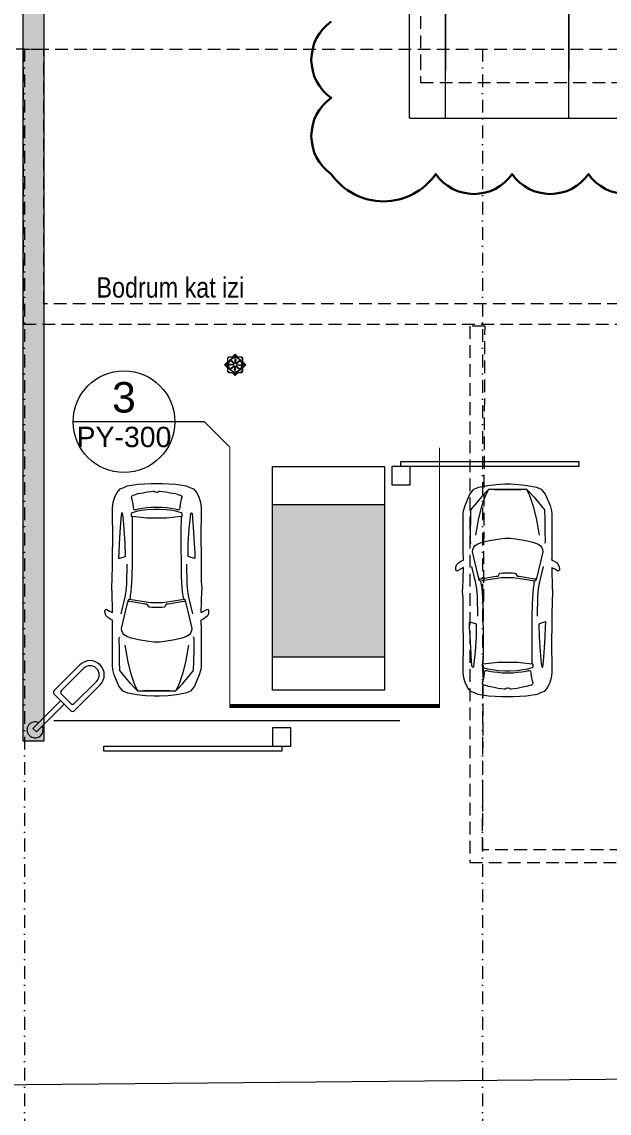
# Model space of a CAD drawing. Header units: metres. Extents: x -17822 to 152406, y -4219 to 19791.
# Drawn here: x 111995 to 113149, y -2093 to 53 of the extents above; entities that cross this region are included whole.
import ezdxf
from ezdxf.enums import TextEntityAlignment as Align
from ezdxf.xclip import XClip

# ---------------------------------------------------------------- set-up
doc = ezdxf.new("R2010")
doc.units = ezdxf.units.M
doc.header["$LTSCALE"] = 100
doc.header["$MEASUREMENT"] = 0
doc.header["$XCLIPFRAME"] = 0
for name, pattern in [('DASHDOT2', [0.5, 0.25, -0.125, 0, -0.125]), ('DOT2', [0.125, 0, -0.125]), ('HIDDEN', [0.375, 0.25, -0.125]), ('HIDDEN2', [4.7624999999999975, 3.174999999999999, -1.587499999999999])]:
    doc.linetypes.add(name, pattern=pattern)
doc.layers.get('0').update_dxf_attribs({"color": 9, "lineweight": 9})
for name, color, linetype, lineweight in [('04', 9, 'Continuous', 9), ('06A', 9, 'Continuous', 9), ('06B', 9, 'Continuous', 9), ('06D', 9, 'Continuous', 9), ('07K', 9, 'Continuous', 9), ('09', 9, 'Continuous', 9), ('20', 9, 'DOT2', 9), ('21', 9, 'Continuous', 9), ('24', 9, 'DASHDOT2', 9), ('E-KABLO', 7, 'Continuous', 30)]:
    doc.layers.add(name, color=color, linetype=linetype, lineweight=lineweight)
doc.styles.add('Arial', font='arial.ttf', dxfattribs={"height": 2.5})
doc.styles.add('MuuM_TEXT-STANDART', font='ARIALN.TTF')

# ---------------------------------------------------------------- blocks, each defined once
blk = doc.blocks.new('p-çevre_mevcut')
at = {"flags": 128}
blk.add_lwpolyline([(8332.98476884031, -16167.29427058364), (8332.98476884031, -16167.29427058364), (8624.234607817547, -16360.04142513077, 0.1457157988746313), (8788.780015714992, -16407.39379281141), (22592.27244283172, -16280.54642830702)], format="xyb", dxfattribs=at)
blk = doc.blocks.new('p-harpusta-ust')
at = {"layer": '06A'}
for points in [[(2472.5408013829, -120.0000001147273), (2472.540736947879, 3699.999999885273)], [(2472.540763970116, 190.9999996752594), (2232.540799347654, 191.0227389189822)], [(2232.54079934748, 191.0222716736316), (2378.540731752597, 190.9999996752594)], [(2472.540768050182, -51.0000003247551), (2232.54080342772, -50.97726108103235)], [(2232.540803427561, -50.97772832638293), (2378.540735832663, -51.0000003247551)], [(2472.5408013829, -120.0000001147273), (2472.5408013829, -122.0000001148582), (2204.540844235322, -122.0000001148582), (2204.540829654085, -102.9545261138264)]]:
    blk.add_lwpolyline(points, dxfattribs=at)
at = {"layer": '06D', "linetype": 'HIDDEN'}
blk.add_lwpolyline([(2234.540571251724, -99.99999703104548), (2352.540566223266, -99.99999703104548), (2402.540566223266, -99.99999703104548), (2402.540566223165, 3679.999999909298), (2234.540801990054, 3679.999999885273)], dxfattribs=at)
blk = doc.blocks.new('p-cati_vw')
at = {"layer": '06D', "rotation": 1.082915e-10}
blk.add_blockref('p-harpusta-ust', (947.459495077579, -3600.028713308625), dxfattribs=at)
blk = doc.blocks.new('0_detailbox1')
blk.add_lwpolyline([(10.41074177552946, -2.500000000000003), (7.910741775529457, 0), (-5, 0)])
blk.add_circle((0, 0), 5)
at = {"style": 'Arial'}
blk.add_attdef('DETAYADI', text='', height=3, dxfattribs=at).set_placement((0, 0), align=Align.BOTTOM_CENTER)
blk.add_attdef('PAFTAADI', text='', height=2, dxfattribs=at).set_placement((0, -0.5), align=Align.TOP_CENTER)
blk = doc.blocks.new('p-suzgec')
at = {"ltscale": 25}
for p, q in [((-21.10965004498212, 9.095e-13), (-15.45000000000072, 5.659650045004128)), ((-15.45000000000072, -5.659650045001398), (-21.10965004498212, 9.095e-13)), ((-15.45000000000072, 5.659650045004128), (-15.25, 5.859650045004855)), ((-15.45000000000072, -5.659650045001398), (-15.45000000000072, 5.659650045004128)), ((-13.25, 15.00000000000091), (-15.25, 13.00000000000091)), ((-15.25, 13.00000000000091), (-15.25, -12.99999999999909)), ((12.75, 15.00000000000091), (-13.25, 15.00000000000091)), ((-10.49204573235329, 1.197096556985343), (-3.392690966185909, 0.2624487707616936)), ((-6.109650044982118, 15.00000000000091), (-5.90965004498139, 15.20000000000164)), ((-5.893768782261759, 12.31870017218989), (-5.974186235293018, 12.51284507791206)), ((-5.90965004498139, 15.20000000000164), (-0.25, 20.85965004500486)), ((-5.90965004498139, 15.20000000000164), (5.409650045028684, 15.20000000000164)), ((-5.759735876508785, 11.9951161132858), (-5.893768782261759, 12.3187001721908)), ((-5.05030670277847, 12.89552851027656), (-4.969889249747211, 12.7013836045553)), ((-4.969889249747211, 12.7013836045553), (-4.835856343990599, 12.37779954565121)), ((-3.269797998480498, 0.2462696046241035), (-3.392690966185909, 0.2624487707616936)), ((-0.25, 0), (-0.5, 0)), ((-0.25, 20.85965004500486), (5.409650045028684, 15.20000000000164)), ((-0.25, 0), (-0.25, 0.25)), ((-0.25, 0), (0, 0)), ((-0.25, 0), (-0.25, -0.25)), ((-0.0037303953431547, 3.019797998473222), (0.0124487707398657, 3.142690966207737)), ((0.9470965569853432, 10.24204573236784), (0.0124487707398657, 3.142690966207737)), ((5.409650045028684, 15.20000000000164), (5.609650044982118, 15.00000000000091)), ((12.06870017219262, 5.64376878227722), (12.26284507792297, 5.724186235293018)), ((12.64552851030748, 4.800306702782108), (12.45138360457349, 4.71988924976631)), ((14.75, 13.00000000000091), (12.75, 15.00000000000091)), ((14.75, -12.99999999999909), (14.75, 13.00000000000091)), ((14.75, 5.859650045004855), (14.95000000000073, 5.659650045004128)), ((14.95000000000073, 5.659650045004128), (14.95000000000073, -5.659650045001398)), ((14.95000000000073, 5.659650045004128), (20.60965004498212, 9.095e-13)), ((20.60965004498212, 9.095e-13), (14.95000000000073, -5.659650045001398)), ((-15.25, -5.859650045002126), (-15.45000000000072, -5.659650045002308)), ((-15.25, -12.99999999999909), (-13.25, -14.99999999999909)), ((-13.25, -14.99999999999909), (12.75, -14.99999999999909)), ((-13.14552851026019, -4.800306702773923), (-12.95138360452984, -4.719889249758125)), ((-12.95138360452984, -4.719889249758125), (-12.62779954564758, -4.585856343992418)), ((-12.56870017219262, -5.643768782269944), (-12.76284507787932, -5.724186235285742)), ((-12.2451161132667, -5.509735876504237), (-12.56870017219262, -5.643768782269944)), ((-5.90965004498139, -15.19999999999891), (-6.109650044982118, -14.99999999999909)), ((5.409650045028684, -15.19999999999891), (-5.90965004498139, -15.19999999999891)), ((-0.25, -20.85965004500213), (-5.90965004498139, -15.19999999999891)), ((-1.447096556985343, -10.24204573236329), (-0.5124487707398658, -3.14269096620228)), ((-0.4962696046095516, -3.019797998468675), (-0.5124487707398658, -3.14269096620228)), ((5.409650045028684, -15.19999999999891), (-0.25, -20.85965004500213)), ((2.769797998480498, -0.2462696046186465), (2.892690966185909, -0.2624487707571461)), ((9.992045732353288, -1.197096556980795), (2.892690966185909, -0.2624487707571461)), ((4.469889249790867, -12.70138360454803), (4.335856343990599, -12.37779954564394)), ((4.55030670277847, -12.89552851026928), (4.469889249790867, -12.70138360454803)), ((5.259735876508785, -11.99511611327761), (5.393768782261759, -12.31870017218261)), ((5.393768782261759, -12.31870017218352), (5.474186235293018, -12.51284507790478)), ((5.609650044982118, -14.99999999999909), (5.409650045028684, -15.19999999999891)), ((12.75, -14.99999999999909), (14.75, -12.99999999999909)), ((14.95000000000073, -5.659650045002308), (14.75, -5.859650045002126))]:
    blk.add_line(p, q, dxfattribs=at)
for centre, radius in [((-17.92766952966485, 9.095e-13), 0.4000000000000008), ((-17.92766952966485, 9.095e-13), 0.3580950766099034), ((-0.25, 3.638e-12), 14.29999999999999), ((-12.75, 12.50000000000091), 0.3), ((-0.25, 17.67766952966485), 0.4000000000000008), ((-0.25, 17.67766952966485), 0.3580950766099034), ((12.25, 12.50000000000091), 0.3), ((17.42766952966485, 9.095e-13), 0.4000000000000007), ((17.42766952966485, 9.095e-13), 0.3580950766099034), ((-12.75, -12.49999999999909), 0.3), ((-0.25, -17.67766952966212), 0.4000000000000008), ((-0.25, -17.67766952966303), 0.3580950766099034), ((12.25, -12.49999999999909), 0.3)]:
    blk.add_circle(centre, radius, dxfattribs=at)
for centre, radius, start, end in [((-0.25, 3.638e-12), 13.54999999999999, 114.6147155052263, 200.3852844985426), ((-0.25, 5.457000000000001e-12), 13.7599999999984, 110.417572820394, 114.5824271695058), ((-0.25, 5.457000000000001e-12), 13.69999999999724, 110.4084486708165, 114.5915513307097), ((-0.25, 3.638e-12), 13.25238115423705, 110.3377704009891, 114.662229603447), ((-0.25, 3.638e-12), 13.1999999999999, 110.3291859899087, 114.6708140010805), ((-0.25, 3.638e-12), 13.54999999999999, 24.61471550310444, 110.3852845044589), ((-0.25, 3.638e-12), 13.55, 294.6147155052263, 20.38528449854262), ((-0.25, 3.638e-12), 13.1999999999999, 20.32918599355558, 24.67081400469464), ((-0.25, 4.5475e-12), 13.252381154235, 20.33777040741776, 24.66222959722354), ((-0.25, 3.638e-12), 13.70000000000007, 20.40844866049673, 24.59155133977938), ((-0.25, 3.638e-12), 13.76000000000045, 20.41757282469414, 24.5824271715112), ((-0.25, 3.638e-12), 13.75999999999951, 200.4175728246941, 204.5824271715112), ((-0.25, 2.7285e-12), 13.69999999999724, 200.4084486604968, 204.5915513397793), ((-0.25, 3.638e-12), 13.25238115423775, 200.3377704074178, 204.6622295972235), ((-0.25, 3.638e-12), 13.19999999999993, 200.3291859935556, 204.6708140046947), ((-0.25, 3.638e-12), 13.54999999999999, 204.6147155031045, 290.385284504459), ((-0.25, 3.638e-12), 13.1999999999999, 290.3291859899087, 294.6708140010806), ((-0.25, 3.638e-12), 13.25238115423766, 290.3377704009891, 294.662229603447), ((-0.25, 3.638e-12), 13.6999999999992, 290.4084486708165, 294.5915513307097), ((-0.25, 3.638e-12), 13.75999999999945, 290.4175728203941, 294.5824271695058)]:
    blk.add_arc(centre, radius, start, end, dxfattribs=at)
for points, knots in [([(-10.46928606615256, -0.3026083914064657), (-10.56732460362764, -0.3053490773854719), (-10.6722236912683, -0.2878953862946218), (-10.86589724267833, -0.2104036031514624), (-10.95459624538125, -0.1501680073379248), (-11.09332100753818, -0.0094831150026948), (-11.15235923216824, 0.0796205597216613), (-11.22762912516555, 0.2747618499233795), (-11.24385338486172, 0.3808014860132971), (-11.2352074899245, 0.5788250360310486), (-11.20980300521478, 0.6830471218891035), (-11.11781185278596, 0.8708856371349611), (-11.05123238950182, 0.954504725161314), (-10.90077402060706, 1.082563609319549), (-10.80716266632225, 1.134839363046012), (-10.60749553441928, 1.195149470398973), (-10.50150064076297, 1.203397894883892), (-10.40409285239729, 1.192134245182387)], [2.169267774827236, 2.169267774827236, 2.169267774827236, 2.169267774827236, 2.468106939247626, 2.468106939247626, 2.768207167394642, 2.768207167394642, 3.065525473568619, 3.065525473568619, 3.362843779742595, 3.362843779742595, 3.66016208591657, 3.66016208591657, 3.957480392090545, 3.957480392090545, 4.257580620237561, 4.257580620237561, 4.556349938830072, 4.556349938830072, 4.556349938830072, 4.556349938830072]), ([(-7.690102921893412, 7.012150030668634), (-7.7613645941492, 7.079535787674103), (-7.823197827070544, 7.166052267220948), (-7.905350743232702, 7.357795114112379), (-7.925477411270549, 7.463107778654375), (-7.924091389962995, 7.660680240111105), (-7.902831906314532, 7.76543238170143), (-7.818070028442889, 7.956641963049151), (-7.754560966743155, 8.043095592849568), (-7.6084236007664, 8.177005816980454), (-7.516763773652201, 8.232738277215503), (-7.318894318119419, 8.300512597431405), (-7.212687903920594, 8.312561431635004), (-7.015746465651318, 8.296722604087336), (-6.912588702281938, 8.267493920629931), (-6.728757033451984, 8.168953623544438), (-6.647974808467553, 8.099836432354095), (-6.5870617039036, 8.022994121605734)], [2.169267774827237, 2.169267774827237, 2.169267774827237, 2.169267774827237, 2.468106939247627, 2.468106939247627, 2.768207167394643, 2.768207167394643, 3.065525473568619, 3.065525473568619, 3.362843779742594, 3.362843779742594, 3.660162085916569, 3.660162085916569, 3.957480392090544, 3.957480392090544, 4.257580620237561, 4.257580620237561, 4.556349938830071, 4.556349938830071, 4.556349938830071, 4.556349938830071]), ([(-3.468189580551551, 0.3901081838366735), (-3.467733072535338, 0.3900553960020261), (-3.467277114046737, 0.3900013961356308), (-3.466821718215214, 0.3899461926184813), (-3.437212401255237, 0.3863569230124995), (-3.406182339182123, 0.3768891133440775), (-3.350107435835525, 0.3466170273277385), (-3.325063247746584, 0.3258101064066068), (-3.286688151583803, 0.280251024167228), (-3.270521014557743, 0.2524370738501602), (-3.25009845909517, 0.1926051041818937), (-3.245846746209281, 0.1605853841356293), (-3.248442583251744, 0.1011309400646496), (-3.255468819617817, 0.0696036259168977), (-3.281028360874188, 0.0117792779492447), (-3.29955812254775, -0.0145197730553264), (-3.341757925554702, -0.0565608792230705), (-3.368520255571638, -0.0751058787136572), (-3.427020163089764, -0.1003755204546906), (-3.458757320418953, -0.107102854140976), (-3.494906053318119, -0.1083094372770574), (-3.501333430594968, -0.1082818879949627), (-3.507811567000317, -0.1079990464531875)], [-0.001398503542098, -0.001398503542098, -0.001398503542098, -0.001398503542098, 0, 0, 0, 0.0909291013476903, 0.0909291013476903, 0.1818582026953806, 0.1818582026953806, 0.2711248308511078, 0.2711248308511078, 0.360391459006835, 0.360391459006835, 0.4496580871625623, 0.4496580871625623, 0.5389247153182894, 0.5389247153182894, 0.6298538166659796, 0.6298538166659796, 0.7207829180136698, 0.7207829180136698, 0.7401198426695906, 0.7401198426695906, 0.7401198426695906, 0.7401198426695906]), ([(-2.249755533317511, 2.55145181773696), (-2.249470060087332, 2.551091691197143), (-2.249185832450166, 2.550731096196614), (-2.248902853716572, 2.550370047927572), (-2.230503901744668, 2.526895102228081), (-2.215257086885685, 2.498258782501579), (-2.197011739808658, 2.437202240796069), (-2.194015539436804, 2.404780610694615), (-2.199095384730753, 2.345430183973803), (-2.207330925390124, 2.3143308588742), (-2.235197589405288, 2.257582339924738), (-2.25483253551647, 2.231934563717913), (-2.29870871012099, 2.191729457151268), (-2.325970187132043, 2.174404578888243), (-2.384931500630045, 2.151589915259137), (-2.416630258085206, 2.146096198092891), (-2.476197576150299, 2.146208413690146), (-2.508234696135332, 2.152018943839721), (-2.56746871247742, 2.175516290128143), (-2.594667214900255, 2.193200905996491), (-2.621081412165949, 2.217908737056859), (-2.625606773981417, 2.222473059415278), (-2.629987508942576, 2.227253792732881)], [-0.0013985035420983, -0.0013985035420983, -0.0013985035420983, -0.0013985035420983, 0, 0, 0, 0.0909291013476902, 0.0909291013476902, 0.1818582026953803, 0.1818582026953803, 0.2711248308511076, 0.2711248308511076, 0.3603914590068348, 0.3603914590068348, 0.4496580871625623, 0.4496580871625623, 0.5389247153182897, 0.5389247153182897, 0.62985381666598, 0.62985381666598, 0.7207829180136703, 0.7207829180136703, 0.7401198426695902, 0.7401198426695902, 0.7401198426695902, 0.7401198426695902]), ([(-0.5526083914082847, 10.2192860661753), (-0.555349077378196, 10.31732460362218), (-0.5378953862928029, 10.42222369127557), (-0.4604036031305441, 10.61589724269288), (-0.4001680073342869, 10.7045962453667), (-0.2594831150017853, 10.84332100757365), (-0.1703794402528729, 10.90235923217369), (0.0247618499197415, 10.97762912517009), (0.1308014859896502, 10.9938533848599), (0.3288250360637903, 10.98520748994815), (0.4330471219036554, 10.95980300522024), (0.6208856371231378, 10.86781185280324), (0.7045047251522192, 10.80123238952001), (0.8325636093504726, 10.6507740206307), (0.8848393630687496, 10.55716266634772), (0.9451494704007928, 10.35749553441656), (0.9533978948820732, 10.25150064075751), (0.9421342452042154, 10.15409285243368)], [2.169267774827236, 2.169267774827236, 2.169267774827236, 2.169267774827236, 2.468106939247626, 2.468106939247626, 2.768207167394642, 2.768207167394642, 3.065525473568616, 3.065525473568616, 3.362843779742592, 3.362843779742592, 3.660162085916569, 3.660162085916569, 3.957480392090545, 3.957480392090545, 4.257580620237561, 4.257580620237561, 4.556349938830072, 4.556349938830072, 4.556349938830072, 4.556349938830072]), ([(0.1401081838630489, 3.218189580550642), (0.1400553959902027, 3.21773307254898), (0.1400013961356308, 3.217277114074931), (0.1399461926412187, 3.216821718233403), (0.1363569230306894, 3.187212401255237), (0.1268891133368015, 3.156182339190308), (0.0966170273241005, 3.100107435855533), (0.0758101064238872, 3.07506324777205), (0.0302510241963319, 3.036688151610178), (0.0024370738756261, 3.020521014591395), (-0.0573948957971879, 3.000098459116088), (-0.0894146158825606, 2.995846746205643), (-0.1488690599326219, 2.998442583293581), (-0.1803963740821928, 3.005468819636007), (-0.2382207220434793, 3.031028360878735), (-0.2645197730525979, 3.049558122558663), (-0.3065608792021521, 3.091757925545607), (-0.3251058787100192, 3.118520255578914), (-0.3503755204365007, 3.177020163118868), (-0.357102854130062, 3.208757320413496), (-0.3583094372879714, 3.24490605333267), (-0.3582818879731349, 3.251333430631348), (-0.3579990464277216, 3.257811566986674)], [-0.0013985035420976, -0.0013985035420976, -0.0013985035420976, -0.0013985035420976, 0, 0, 0, 0.0909291013476903, 0.0909291013476903, 0.1818582026953805, 0.1818582026953805, 0.2711248308511078, 0.2711248308511078, 0.3603914590068352, 0.3603914590068352, 0.4496580871625627, 0.4496580871625627, 0.5389247153182901, 0.5389247153182901, 0.6298538166659801, 0.6298538166659801, 0.7207829180136702, 0.7207829180136702, 0.7401198426695911, 0.7401198426695911, 0.7401198426695911, 0.7401198426695911]), ([(2.301451817758788, 1.999755533368443), (2.301091691198962, 1.999470060100065), (2.300731096183881, 1.99918583244289), (2.300370047938486, 1.998902853736581), (2.276895102251728, 1.980503901793781), (2.248258782503398, 1.965257086905694), (2.187202240806072, 1.947011739806839), (2.154780610697343, 1.94401553946227), (2.095430183970165, 1.949095384733482), (2.064330858876928, 1.95733092539649), (2.007582339923828, 1.985197589414383), (1.981934563722461, 2.004832535560126), (1.94172945716491, 2.048708710142818), (1.924404578887333, 2.075970187132952), (1.901589915250951, 2.134931500635502), (1.896096198121085, 2.16663025807793), (1.896208413691056, 2.226197576193953), (1.902018943848815, 2.25823469613806), (1.925516290124505, 2.317468712490153), (1.943200905992853, 2.344667214898436), (1.967908737064135, 2.371081412195053), (1.972473059409821, 2.375606773983236), (1.977253792712872, 2.379987508958038)], [-0.0013985035420974, -0.0013985035420974, -0.0013985035420974, -0.0013985035420974, 0, 0, 0, 0.0909291013476903, 0.0909291013476903, 0.1818582026953806, 0.1818582026953806, 0.2711248308511081, 0.2711248308511081, 0.3603914590068356, 0.3603914590068356, 0.4496580871625627, 0.4496580871625627, 0.5389247153182897, 0.5389247153182897, 0.6298538166659798, 0.6298538166659798, 0.7207829180136698, 0.7207829180136698, 0.7401198426695906, 0.7401198426695906, 0.7401198426695906, 0.7401198426695906]), ([(2.968189580551551, -0.3901081838275786), (2.967733072582632, -0.3900553959929311), (2.967277114094031, -0.3900013961274453), (2.966821718262509, -0.3899461926093863), (2.937212401255237, -0.3863569230034045), (2.906182339182123, -0.3768891133349825), (2.850107435882819, -0.3466170273186435), (2.825063247793877, -0.3258101063975118), (2.786688151583803, -0.2802510241590426), (2.770521014601399, -0.2524370738410653), (2.75009845909517, -0.1926051041737082), (2.74584674620928, -0.1605853841265343), (2.748442583299038, -0.1011309400564642), (2.755468819661473, -0.0696036259078028), (2.781028360874188, -0.0117792779401498), (2.79955812254775, 0.0145197730644213), (2.841757925554702, 0.05656087923125599), (2.868520255571638, 0.0751058787227521), (2.927020163089764, 0.100375520462876), (2.958757320418953, 0.1071028541500709), (2.994906053318119, 0.1083094372861524), (3.001333430642262, 0.1082818880040577), (3.007811567000317, 0.1079990464622824)], [-0.0013985035420981, -0.0013985035420981, -0.0013985035420981, -0.0013985035420981, 0, 0, 0, 0.0909291013476898, 0.0909291013476898, 0.1818582026953796, 0.1818582026953796, 0.2711248308511073, 0.2711248308511073, 0.360391459006835, 0.360391459006835, 0.4496580871625626, 0.4496580871625626, 0.5389247153182902, 0.5389247153182902, 0.6298538166659802, 0.6298538166659802, 0.7207829180136704, 0.7207829180136704, 0.7401198426695906, 0.7401198426695906, 0.7401198426695906, 0.7401198426695906]), ([(6.762150030677731, 7.440102921889774), (6.829535787692293, 7.511364594176484), (6.9160522672355, 7.573197827068725), (7.107795114116014, 7.655350743266353), (7.213107778690755, 7.675477411273277), (7.410680240114742, 7.674091389966633), (7.515432381722348, 7.652831906304527), (7.706641963031871, 7.568070028470174), (7.793095592875033, 7.504560966763165), (7.927005816996825, 7.358423600789138), (7.982738277223687, 7.26676377370677), (8.050512597430497, 7.068894318123966), (8.062561431666836, 6.962687903968799), (8.046722604100067, 6.765746465661322), (8.01749392063357, 6.662588702301036), (7.918953623528067, 6.478757033448347), (7.849836432375013, 6.397974808483922), (7.772994121631199, 6.3370617039036)], [2.169267774827235, 2.169267774827235, 2.169267774827235, 2.169267774827235, 2.468106939247627, 2.468106939247627, 2.768207167394643, 2.768207167394643, 3.065525473568619, 3.065525473568619, 3.362843779742595, 3.362843779742595, 3.660162085916571, 3.660162085916571, 3.957480392090547, 3.957480392090547, 4.257580620237563, 4.257580620237563, 4.556349938830074, 4.556349938830074, 4.556349938830074, 4.556349938830074]), ([(9.969286066152563, 0.3026083914146511), (10.06732460362764, 0.3053490773936573), (10.1722236912683, 0.2878953863018978), (10.36589724267833, 0.2104036031596479), (10.45459624538125, 0.1501680073461102), (10.59332100758183, 0.0094831150108803), (10.65235923216824, -0.0796205597143853), (10.72762912521284, -0.274761849915194), (10.74385338486172, -0.3808014860060211), (10.7352074899718, -0.5788250360237726), (10.70980300521478, -0.683047121880918), (10.61781185283325, -0.8708856371267756), (10.55123238954547, -0.9545047251531286), (10.40077402060706, -1.082563609312273), (10.30716266636591, -1.134839363037826), (10.10749553441928, -1.195149470391697), (10.00150064076297, -1.203397894875706), (9.904092852444592, -1.192134245175111)], [2.169267774827239, 2.169267774827239, 2.169267774827239, 2.169267774827239, 2.468106939247626, 2.468106939247626, 2.768207167394643, 2.768207167394643, 3.065525473568619, 3.065525473568619, 3.362843779742594, 3.362843779742594, 3.66016208591657, 3.66016208591657, 3.957480392090547, 3.957480392090547, 4.257580620237561, 4.257580620237561, 4.556349938830072, 4.556349938830072, 4.556349938830072, 4.556349938830072]), ([(-7.262150030677731, -7.440102921881588), (-7.329535787644999, -7.511364594169207), (-7.416052267188205, -7.573197827060539), (-7.607795114068722, -7.655350743258167), (-7.713107778643462, -7.675477411265093), (-7.910680240114742, -7.674091389959358), (-8.015432381722349, -7.65283190629634), (-8.20664196303187, -7.568070028462897), (-8.293095592827738, -7.504560966754979), (-8.427005816949531, -7.358423600780952), (-8.482738277176395, -7.266763773698585), (-8.550512597430497, -7.06889431811669), (-8.562561431619542, -6.962687903960612), (-8.546722604056413, -6.765746465653138), (-8.51749392063357, -6.66258870229285), (-8.418953623528067, -6.478757033440161), (-8.34983643232772, -6.397974808475738), (-8.272994121583906, -6.337061703896325)], [2.169267774827236, 2.169267774827236, 2.169267774827236, 2.169267774827236, 2.468106939247626, 2.468106939247626, 2.768207167394642, 2.768207167394642, 3.065525473568618, 3.065525473568618, 3.362843779742593, 3.362843779742593, 3.66016208591657, 3.66016208591657, 3.957480392090547, 3.957480392090547, 4.257580620237563, 4.257580620237563, 4.556349938830072, 4.556349938830072, 4.556349938830072, 4.556349938830072]), ([(-2.801451817715134, -1.999755533360257), (-2.801091691198962, -1.99947006009188), (-2.800731096183881, -1.999185832433795), (-2.80037004789483, -1.998902853727486), (-2.776895102208072, -1.980503901784686), (-2.748258782456105, -1.965257086897508), (-2.687202240806072, -1.947011739797744), (-2.654780610697344, -1.944015539454085), (-2.595430183970165, -1.949095384724387), (-2.564330858876928, -1.957330925388305), (-2.507582339923828, -1.985197589405288), (-2.481934563722461, -2.00483253555194), (-2.441729457117617, -2.048708710133723), (-2.424404578887333, -2.075970187124767), (-2.401589915250951, -2.134931500626407), (-2.396096198073792, -2.166630258068835), (-2.396208413643762, -2.226197576184858), (-2.402018943801522, -2.258234696128965), (-2.425516290124505, -2.317468712481058), (-2.443200905992853, -2.344667214889341), (-2.467908737016841, -2.371081412185958), (-2.472473059409821, -2.37560677397505), (-2.477253792712872, -2.379987508948943)], [-0.0013985035420968, -0.0013985035420968, -0.0013985035420968, -0.0013985035420968, 0, 0, 0, 0.09092910134769, 0.09092910134769, 0.18185820269538, 0.18185820269538, 0.2711248308511075, 0.2711248308511075, 0.3603914590068351, 0.3603914590068351, 0.4496580871625629, 0.4496580871625629, 0.5389247153182906, 0.5389247153182906, 0.6298538166659805, 0.6298538166659805, 0.7207829180136704, 0.7207829180136704, 0.74011984266959, 0.74011984266959, 0.74011984266959, 0.74011984266959]), ([(0.0526083914082847, -10.21928606616711), (0.055349077378196, -10.31732460361491), (0.0378953863400966, -10.42222369126739), (-0.0395963968258002, -10.6158972426856), (-0.0998319926220575, -10.70459624535942), (-0.2405168849509209, -10.84332100756546), (-0.3296205596998334, -10.90235923216551), (-0.5247618499197415, -10.97762912516191), (-0.6308014859896502, -10.99385338485262), (-0.8288250360164965, -10.98520748994087), (-0.9330471218563616, -10.95980300521205), (-1.120885637123137, -10.86781185279597), (-1.204504725152219, -10.80123238951182), (-1.332563609303178, -10.65077402062252), (-1.384839363025093, -10.55716266634044), (-1.445149470353499, -10.35749553440837), (-1.453397894882073, -10.25150064074932), (-1.442134245160559, -10.15409285242549)], [2.169267774827236, 2.169267774827236, 2.169267774827236, 2.169267774827236, 2.468106939247626, 2.468106939247626, 2.768207167394642, 2.768207167394642, 3.065525473568619, 3.065525473568619, 3.362843779742594, 3.362843779742594, 3.660162085916569, 3.660162085916569, 3.957480392090545, 3.957480392090545, 4.257580620237561, 4.257580620237561, 4.556349938830071, 4.556349938830071, 4.556349938830071, 4.556349938830071]), ([(-0.6401081838193932, -3.218189580541547), (-0.6400553959902027, -3.217733072539886), (-0.6400013960883371, -3.217277114065836), (-0.639946192597563, -3.216821718224308), (-0.6363569229833957, -3.187212401247052), (-0.6268891133368016, -3.156182339181214), (-0.5966170273241005, -3.100107435846439), (-0.5758101063765935, -3.075063247763864), (-0.5302510241526761, -3.036688151601993), (-0.5024370738319704, -3.020521014583209), (-0.4426051041591564, -3.000098459106993), (-0.4105853841174394, -2.995846746197457), (-0.3511309400200844, -2.998442583285395), (-0.3196036259178072, -3.005468819627822), (-0.2617792779128649, -3.031028360870549), (-0.2354802269037464, -3.049558122550478), (-0.1934391207541921, -3.091757925536512), (-0.1748941212426871, -3.118520255570729), (-0.1496244795162056, -3.177020163109773), (-0.1428971458226442, -3.208757320404402), (-0.1416905627120286, -3.244906053323575), (-0.1417181119795714, -3.251333430623162), (-0.1420009535286226, -3.257811566978488)], [-0.0013985035420976, -0.0013985035420976, -0.0013985035420976, -0.0013985035420976, 0, 0, 0, 0.0909291013476901, 0.0909291013476901, 0.1818582026953802, 0.1818582026953802, 0.2711248308511076, 0.2711248308511076, 0.3603914590068349, 0.3603914590068349, 0.4496580871625624, 0.4496580871625624, 0.5389247153182898, 0.5389247153182898, 0.62985381666598, 0.62985381666598, 0.7207829180136702, 0.7207829180136702, 0.740119842669591, 0.740119842669591, 0.740119842669591, 0.740119842669591]), ([(1.749755533364805, -2.551451817727866), (1.749470060130988, -2.551091691188049), (1.749185832450166, -2.550731096187519), (1.748902853716572, -2.550370047918477), (1.730503901791962, -2.526895102218986), (1.715257086929341, -2.498258782492484), (1.697011739808658, -2.437202240787884), (1.694015539484098, -2.40478061068552), (1.699095384778047, -2.345430183965618), (1.707330925390124, -2.314330858866014), (1.735197589405288, -2.257582339916552), (1.754832535563764, -2.231934563708819), (1.798708710168284, -2.191729457143082), (1.825970187132043, -2.174404578880057), (1.884931500630045, -2.151589915250951), (1.916630258085206, -2.146096198084705), (1.976197576197591, -2.146208413681961), (2.008234696135332, -2.152018943831535), (2.06746871247742, -2.175516290119048), (2.094667214900255, -2.193200905987396), (2.121081412209605, -2.217908737048674), (2.125606773981417, -2.222473059406183), (2.12998750898987, -2.227253792724695)], [-0.001398503542097, -0.001398503542097, -0.001398503542097, -0.001398503542097, 0, 0, 0, 0.0909291013476904, 0.0909291013476904, 0.1818582026953808, 0.1818582026953808, 0.2711248308511082, 0.2711248308511082, 0.3603914590068356, 0.3603914590068356, 0.4496580871625637, 0.4496580871625637, 0.5389247153182916, 0.5389247153182916, 0.6298538166659814, 0.6298538166659814, 0.7207829180136712, 0.7207829180136712, 0.7401198426695922, 0.7401198426695922, 0.7401198426695922, 0.7401198426695922]), ([(7.190102921893412, -7.01215003066045), (7.261364594196492, -7.079535787666828), (7.323197827070544, -7.166052267212763), (7.405350743279996, -7.357795114104192), (7.425477411270549, -7.463107778647099), (7.424091389962995, -7.660680240102919), (7.402831906314532, -7.765432381693244), (7.318070028490182, -7.956641963040965), (7.25456096679045, -8.043095592842292), (7.108423600810057, -8.177005816973177), (7.016763773699495, -8.232738277208227), (6.818894318119419, -8.300512597423221), (6.712687903967888, -8.312561431627728), (6.515746465651318, -8.296722604080058), (6.412588702329231, -8.267493920621746), (6.228757033451984, -8.168953623536252), (6.147974808467553, -8.099836432345908), (6.0870617039036, -8.022994121597547)], [2.169267774827236, 2.169267774827236, 2.169267774827236, 2.169267774827236, 2.468106939247625, 2.468106939247625, 2.768207167394641, 2.768207167394641, 3.065525473568616, 3.065525473568616, 3.362843779742593, 3.362843779742593, 3.660162085916569, 3.660162085916569, 3.957480392090544, 3.957480392090544, 4.257580620237561, 4.257580620237561, 4.556349938830071, 4.556349938830071, 4.556349938830071, 4.556349938830071])]:
    blk.add_open_spline(points, degree=3, knots=knots, dxfattribs=at)
for points, weights in [([(-10.40409285239729, 1.192134245182387), (-5.137961372733116, 0.5831905324957916), (-3.468189580551551, 0.3901081838366735)], [1.043571220722654, 1.194704331472031, 1]), ([(-2.629987508942576, 2.227253792732881), (-3.853269404593447, 3.384001507533867), (-7.690102921893412, 7.012150030668634)], [1, 1.192890122442924, 1.043369591779915]), ([(-6.5870617039036, 8.022994121605734), (-3.29393265312683, 3.868688613823906), (-2.249755533317511, 2.55145181773696)], [1.043571221280278, 1.194704334353847, 1]), ([(-0.3579990464277216, 3.257811566986674), (-0.4050458169076592, 4.94074664376967), (-0.5526083914082847, 10.2192860661753)], [1, 1.192890122297644, 1.043369591750457]), ([(0.9421342452042154, 10.15409285243368), (0.3331905324957916, 4.887961372754035), (0.1401081838630489, 3.218189580550642)], [1.043571220429301, 1.194704329934248, 1]), ([(1.977253792712872, 2.379987508958038), (3.1340015070964, 3.603269404147794), (6.762150030677731, 7.440102921889774)], [1, 1.192890120171966, 1.043369591338578]), ([(7.772994121631199, 6.3370617039036), (3.61868861243056, 3.043932652093643), (2.301451817758788, 1.999755533368443)], [1.043571220057412, 1.194704328018913, 1]), ([(11.745116113314, 5.509735876511513), (11.90479123769182, 5.575875478612941), (12.06870017219262, 5.64376878227722)], [1.025547445254197, 1.012779980401008, 1]), ([(12.45138360457349, 4.71988924976631), (12.28747467007633, 4.651995946097487), (12.12779954564757, 4.585856344000604)], [1, 1.012779980401774, 1.025547445255728]), ([(-3.507811567000317, -0.1079990464531875), (-5.190746644744649, -0.1550458169504054), (-10.46928606615256, -0.3026083914064657)], [1, 1.192890124490874, 1.043369592179161]), ([(-8.272994121583906, -6.337061703896325), (-4.118688613409176, -3.04393265285762), (-2.801451817715134, -1.999755533359348)], [1.043571220942109, 1.194704332602387, 1]), ([(-2.477253792712872, -2.379987508948943), (-3.634001507609355, -3.603269404687125), (-7.262150030677731, -7.440102921881588)], [1, 1.192890123265694, 1.0433695919387]), ([(-1.442134245160559, -10.15409285242549), (-0.8331905324957914, -4.887961373042343), (-0.6401081838193932, -3.218189580541547)], [1.043571221026345, 1.194704333048303, 1]), ([(-0.1420009535286226, -3.257811566977578), (-0.0949541830923408, -4.940746641929763), (0.0526083914082847, -10.21928606616711)], [1, 1.192890113385196, 1.043369590024122]), ([(6.0870617039036, -8.022994121597547), (2.79393265186809, -3.868688612164078), (1.749755533364805, -2.551451817727866)], [1.043571219823404, 1.19470432680835, 1]), ([(2.12998750898987, -2.227253792724695), (3.353269403614831, -3.384001506543427), (7.190102921893412, -7.01215003066045)], [1, 1.192890117810992, 1.043369590879193])]:
    blk.add_rational_spline(points, weights, degree=2, dxfattribs=at)
for points, weights, knots in [([(3.007811567000317, 0.1079990464622824), (3.534545359063487, 0.1227239898989865), (6.012470738496631, 0.1919948656295673), (9.969286066152563, 0.3026083914146511)], [4.140647999070912, 3.567000401618872, 2.159536505705722, 1.324805863231822], [27.48414514386062, 27.48414514386062, 27.48414514386062, 27.50397367069815, 27.53272487457785, 27.53272487457785, 27.53272487457785]), ([(9.904092852397296, -1.192134245175111), (7.924256886122747, -0.9631979437353948), (4.697911481744085, -0.5901228018619804), (3.266394278871302, -0.4245907782787981), (2.968189580551551, -0.3901081838275786)], [1.324767237256654, 1.644854720390148, 2.713119413791541, 3.811418397336341, 4.162423829478075], [0.005902243483629999, 0.005902243483629999, 0.005902243483629999, 0.0175391276016079, 0.0447722171783756, 0.0575812293957394, 0.0575812293957394, 0.0575812293957394])]:
    blk.add_rational_spline(points, weights, degree=2, knots=knots, dxfattribs=at)
blk = doc.blocks.new('p-platform_süzgeç')
at = {"layer": '06D'}
blk.add_blockref('p-suzgec', (-12010.74466564333, -9251.317816466884), dxfattribs=at)
blk = doc.blocks.new('p-akslar_yeni')
at = {"layer": '24'}
for points in [[(1488.489870334633, -8575), (6415, -8575)], [(6415, -8575), (6415, -11897.17848080862)], [(7315, -8575), (7315, -11897.17848080862)]]:
    blk.add_lwpolyline(points, dxfattribs=at)
blk = doc.blocks.new('A$C442D6FDD')
at = {"layer": '06D', "color": 9}
for p, q in [((7988.796932074938, -3726.479626730931), (8039.468050108858, -3675.80850869699)), ((8002.939067698674, -3726.479626730926), (8046.539117920734, -3682.879576508866)), ((8071.994961948619, -3708.335420536752), (8028.394911726559, -3751.935470758811)), ((7988.796932074943, -3733.550694542791), (8021.323843914704, -3766.077606382552)), ((8002.939067698684, -3733.550694542801), (8021.323843914693, -3751.935470758811)), ((8079.066029760485, -3715.406488348617), (8028.394911726559, -3766.077606382542)), ((7958.202032818045, -3789.601437827554), (8001.524854088896, -3746.278616556744)), ((7965.273100629919, -3796.672505639432), (8008.595921900751, -3753.349684368599))]:
    blk.add_line(p, q, dxfattribs=at)
blk.add_lwpolyline([(7958.202032818045, -3789.601437827554), (7947.038517157624, -3800.764953487995), (7954.1095849695, -3807.83602129987), (7965.273100629917, -3796.672505639433)], dxfattribs=at)
for centre, radius, start, end in [((8059.267039934676, -3695.607498522809), 28.0000000000004, 315, 135), ((8059.267039934676, -3695.607498522809), 18.00000000000039, 315, 135), ((7992.332465980876, -3730.015160636859), 5, 135, 225), ((8006.474601604607, -3730.015160636859), 5, 135, 225), ((8024.859377820627, -3748.399936852878), 5, 225, 315), ((8024.859377820621, -3762.542072476615), 5, 225, 315), ((7951.195374708083, -3803.679163749381), 15.725, 63.53990270514912, 26.46009729486248)]:
    blk.add_arc(centre, radius, start, end, dxfattribs=at)
blk = doc.blocks.new('p-bariyer_yeni')
at = {"layer": '07K'}
blk.add_lwpolyline([(10.00010476171519, 11.0000032515527), (46.00010476171519, 11.0000032515527), (46.00010476171519, -24.9999967484473), (10.00010476171519, -24.9999967484473)], close=True, dxfattribs=at)
blk.add_lwpolyline([(28.00010476171519, -34.9999967484473), (378.0001047617152, -34.9999967484473), (378.0001047617152, -24.9999967484473), (28.00010476171519, -24.9999967484473), (28.00010476171519, -34.9999967484473)], dxfattribs=at)
blk = doc.blocks.new('p-araba-10')
for points in [[(-193.7946515953372, -2.391985443406156), (-193.7946515953372, 5.335690907420939), (-192.9446603355027, 22.22289716773957), (-191.1343508511054, 38.93531647465716), (-187.6447102801176, 56.59160204151703), (-183.4097955941252, 66.35645079905225), (-173.8844029613829, 74.24433113962004), (-151.2714402148121, 83.47939412597042), (-141.1894990330038, 86.29693780564413), (-134.4818931684131, 87.06637284766475), (-72.47454634953465, 87.27792136419157), (-61.37456853537878, 86.96089897568163), (-45.80797869517119, 86.77968660414628), (-43.98216578320716, 86.69688539662457), (-42.48757636609662, 90.54232733759271), (-39.06058796141588, 95.92556130162848), (-35.28961942424939, 99.56732487659613), (-31.16356867497962, 101.5281495497766), (-25.08713004989841, 101.8897061243915), (-22.62401783232053, 99.42752378272415), (-26.03112483520817, 92.75779106507252), (-28.43438111791329, 88.23908721069164), (-29.23044434502663, 86.74229554577325), (12.67796832371095, 87.5864527811209), (14.66985345240391, 88.35852471650287), (27.59592798743688, 88.18962056421152), (29.71225956566923, 87.5110533529223), (71.74465721946035, 87.11365386146645), (127.907173206855, 86.6577619465679), (159.9596585794788, 87.22787608978979), (177.4583239854255, 87.11279642833686), (187.3207639684406, 85.7044076233724), (198.3576960887148, 82.41805237434164), (207.0429049775849, 78.0176222933078), (214.099722343366, 72.2010371620272), (217.0853713837714, 65.01382188285059), (219.972124850101, 58.06467335952038), (223.2213249290798, 37.27381372782111), (225, 11.23466373271367), (225, -11.23466373271367), (223.2213249290798, -37.27381372758828), (219.972124850101, -58.06467335928755), (217.0853713837714, -65.01382188264688), (214.099722343366, -72.20103716179437), (207.0429049775703, -78.01762229307495), (198.3576960887148, -82.4180523741379), (187.3207639684406, -85.70440762313955), (177.4583239854109, -87.11279642810403), (159.9596585794934, -87.22787608955696), (127.9071732068696, -86.65776194633509), (71.74465721946035, -87.11365386126272), (29.71225956566923, -87.5110533527186), (27.59592798743688, -88.18962056400778), (14.66985345240391, -88.35852471627004), (12.67796832371095, -87.58645278088807), (-29.23044434501207, -86.74229554554041), (-28.43438111791329, -88.23908721042973), (-26.03112483520817, -92.75779106483971), (-22.62401783232053, -99.42752378249132), (-25.08713004989841, -101.8897061241878), (-31.16356867500872, -101.5281495495728), (-35.28961942424939, -99.56732487633415), (-39.06058796141588, -95.92556130139565), (-42.48757636609662, -90.542327337389), (-43.98216578320716, -86.69688539639174), (-45.80797869517119, -86.77968660394255), (-61.37456853537878, -86.9608989754779), (-72.47454634956375, -87.27792136398784), (-134.4818931684276, -87.06637284746101), (-141.1894990330038, -86.2969378054113), (-151.2714402148121, -83.47939412573758), (-173.8844029613974, -74.24433113938721), (-183.4097955941252, -66.35645079881942), (-187.644710280103, -56.5916020412842), (-191.1343508511054, -38.93531647442433), (-192.9446603355027, -22.22289716750674), (-193.7946515953372, -5.335690907188108), (-193.7946515953372, 2.391985443609883)], [(-92.98041732398269, -62.46545957286435), (-126.3407780398411, -56.34466668996902), (-149.4607751506846, -50.64599693204218), (-165.5075315705035, -45.58051337573853), (-173.7420508244977, -42.30905486705887), (-183.4545614163799, -36.92697770516679), (-182.7155649415654, -25.63516972759681), (-183.2434195664391, -12.44380516409001), (-183.2434195664245, 0.1671394717268413), (-183.2434195664245, 12.77808410754369), (-182.7155649415654, 25.96944867107959), (-183.4545614163653, 37.26125664862047), (-177.7537395265099, 42.95992640654731), (-168.4635126345383, 51.50793053877714), (-157.5897250914422, 60.58358933423005), (-142.7042472345783, 72.82517610951619), (-124.6516464637388, 73.24730024398013), (-101.9539330527914, 73.56389284004398), (-79.36179056677794, 73.66942336891951), (-76.8280915909272, 72.40305197508131)], [(-8.335404753743205, -56.67784572679375), (-13.40694145239831, -57.91172201333393), (-38.07109375957225, -63.47266283795761), (-60.31499003176577, -68.83198861042911), (-64.87784118870331, -68.26184810265839), (-69.3266201105871, -66.43739597806415), (-72.97690003838215, -63.58669135610398), (-75.82868263508135, -58.34139306024008), (-79.13674918343895, -49.21913660351129), (-82.78702911124856, -35.30769488208171), (-86.09509565962071, -15.35275732063746), (-87.0076668887341, -5.318274801611551), (-87.00766688874864, 0.1671394717268413), (-87.00766688871954, 5.652553745065233), (-86.09509565959162, 15.68703626409115), (-82.78702911124856, 35.64197382550629), (-79.13674918343895, 49.55341554699407), (-75.82868263508135, 58.67567200369376), (-72.97690003841124, 63.92097029955767), (-69.3266201105871, 66.77167492148874), (-64.87784118871787, 68.59612704611207), (-60.31499003175122, 69.16626755388278), (-38.07109375957225, 63.80694178138219), (-13.40694145236921, 58.24600095675851), (-8.335404753757759, 57.01212467024743)], [(66.19004278817738, 58.56164348551828), (27.51988434643136, 59.35984102963994), (12.69062016495445, 60.61415160492471), (0.9412797245604452, 62.89471571908507), (-31.45496066288615, 70.42057812913845)], [(-92.98041732398269, 62.79973851631804), (-126.3407780398411, 56.6789456333936), (-149.4607751506992, 50.98027587546676), (-165.507531570518, 45.91479231916309), (-173.7420508244977, 42.64333381051256), (-183.4545614163653, 37.26125664862047), (-182.7155649415654, 25.96944867107959), (-183.2434195664245, 12.77808410754369), (-183.2434195664245, 0.1671394717268413), (-183.2434195664391, -12.44380516409001), (-182.7155649415654, -25.63516972759681), (-183.4545614163799, -36.92697770516679), (-177.753739526539, -42.62564746312272), (-168.4635126345383, -51.17365159532346), (-157.5897250914277, -60.24931039077637), (-142.7042472345783, -72.4908971660916), (-124.6516464637388, -72.91302130052645), (-101.9539330527914, -73.22961389661941), (-79.36179056677794, -73.33514442546584), (-76.82809159091268, -72.06877303165675)], [(-2.503063883443246, -52.91634093284665), (-3.05121524563583, -54.57846237601188), (-4.305998191324761, -55.49068843833811), (-8.335404753743205, -56.67784572679375), (-7.271851360201253, -54.46443385783641), (-7.157780788023956, -52.75401129298552), (-12.40505870392371, -22.76459121254447), (-12.74727208340482, -19.79985807240882), (-13.65984331253276, -17.74734995297331), (-17.53826604764617, -15.58081331544963), (-18.6789784211287, -14.21247526355728), (-19.13526403570722, -9.651347035178333), (-19.24933460789907, -3.15173816405877), (-19.24933460789907, 0.1671394717268413), (-19.24933460789907, 3.486017107483348), (-19.13526403572177, 9.985625978602913), (-18.6789784211578, 14.54675420698186), (-17.53826604764617, 15.91509225887421), (-13.65984331253276, 18.08162889642699), (-12.74727208340482, 20.1341370158334), (-12.40505870392371, 23.09887015593995), (-7.157780788038508, 53.0882902364101), (-7.271851360201253, 54.79871280129009), (-8.335404753757759, 57.01212467024743), (-4.305998191339313, 55.82496738173358), (-3.05121524563583, 54.91274131946557), (-2.503063883443246, 53.25061987627123)], [(160.3604593043128, 48.6247026934725), (127.9642189168808, 48.28261818051396), (99.67454573474241, 48.28261818051396), (68.41901938372757, 48.6247026934725), (43.20926827973744, 49.19484424281108), (29.29257532740303, 49.65095623237721), (20.85130143533752, 50.22109778168669), (11.38338574198133, 51.13332384401292), (4.31096703071671, 52.04554886471306), (0.6603977567137918, 52.57220961393613), (-2.503063883443246, 53.25061987627123), (-3.393428625116939, 49.78147154174803), (-4.876354378109681, 41.68546862395305), (-6.929637980749247, 29.59847798552073), (-9.096992155580663, 11.92410557980474), (-9.096992155566113, 2.573792086725006), (-9.096992155580663, 0.1671394717268413), (-9.096992155580663, -2.239513143300428), (-9.096992155580663, -11.58982663638016), (-6.929637980734697, -29.26419904209615), (-4.87635437809513, -41.35118968049937), (-3.393428625116939, -49.44719259835257), (-2.503063883443246, -52.91634093284665), (0.6603977567137918, -52.23793067048246), (4.31096703071671, -51.71126992131758), (11.38338574196677, -50.79904490055922), (20.85130143533752, -49.88681883826211), (29.29257532740303, -49.31667728892353), (43.20926827973744, -48.8605652993283), (68.41901938371302, -48.29042375004792), (99.67454573472787, -47.94833923706028), (127.9642189168808, -47.94833923706028), (160.3604593042982, -48.29042375001882)], [(66.19004278817738, -58.22736454209372), (27.51988434643136, -59.02556208618626), (12.690620164969, -60.27987266147102), (0.9412797245604452, -62.5604367756605), (-31.45496066285705, -70.08629918571387)]]:
    blk.add_lwpolyline(points)
for points in [[(159.4756802741467, 66.29907509915938), (166.0918133708328, 67.2113011614565), (167.1184551721671, 68.57964025491674), (165.8636722264782, 69.60589379382145), (156.2816842979955, 70.86020436907711), (128.6764395377104, 72.68465545213256), (106.0903282231156, 73.82493750921276), (87.72485468602099, 74.85119104814656), (77.73710138334718, 74.99895297260082), (77.38901637254456, 74.3431616359012), (80.31022259528982, 64.01851098496991), (81.10872158932034, 62.08003138376807), (83.2760757641663, 61.73794687080954), (106.8888272171607, 61.96600390713139), (135.634786013863, 63.79045499018684)], [(169.6280227264651, -39.28219476992672), (171.3390929496527, -30.27396578980552), (172.9360892748227, -18.6430881825363), (173.8486605039361, -4.38956194811908), (173.8486605039361, 0.1671394717268413), (173.8486605039506, 4.723840891572762), (172.9360892748082, 18.97736712598998), (171.3390929496381, 30.60824473323009), (169.6280227264651, 39.6164737133513), (166.7762417927006, 48.39664669866033), (165.8358800274873, 50.44915377649886), (160.5886021116021, 50.44915377649886), (160.3604593043128, 48.6247026934725), (159.0193946595827, 36.53771205506928), (157.5364689066045, 19.43348015712399), (156.9661127198342, 8.144687062813318), (156.9661127198342, 0.1671394716977375), (156.9661127198342, -7.810408119388739), (157.5364689066045, -19.09920121369941), (159.0193946595682, -36.2034331116156), (160.3604593042982, -48.29042375001882), (160.5886021116021, -50.11487483307428), (165.8358800274873, -50.11487483304517), (166.7762417927006, -48.06236775523575)], [(174.0634268708236, -36.08940459344011), (175.5463542867364, -27.87937419903756), (176.5729944251361, -19.32725825005036), (177.3714934191812, -10.54708526474132), (177.4855656542786, -1.424828807983431), (177.4855656542786, 0.1671394717268413), (177.4855656542786, 1.759107751437113), (177.3714934191812, 10.8813642081368), (176.5729944251361, 19.66153719344584), (175.5463542867073, 28.21365314243303), (174.0634268708236, 36.42368353686471), (173.0367867324239, 41.09884028341911), (173.1508573046012, 43.72148995210591), (174.5197124853875, 45.20385652217373), (178.0559218410199, 45.65996955333685), (184.1016987509647, 46.4581670974585), (193.2273994019633, 48.39664669868944), (197.4480371794489, 49.42290023759415), (199.843534161555, 49.30887171938957), (201.6686732940288, 47.14233612340468), (202.5812445231568, 43.60746143395954), (204.7485986979882, 36.87979656802781), (206.6878100655594, 26.73128553082643), (208.1707358185231, 18.63528261297324), (209.0833053847746, 12.4777592964092), (209.6536615715158, 6.89037752909644), (209.539590999324, 4.951897927894606), (208.6270214331016, 3.013418326692772), (207.7144502039591, 1.188966202098526), (207.7144502039737, 0.1671394717268413), (207.7144502039591, -0.8546872586739482), (208.6270214331016, -2.679139383268193), (208.6270214331016, -2.679139383268193), (209.539590999324, -4.617618984470027), (209.6536615715158, -6.556098585671861), (209.0833053847455, -12.14348035298462), (208.1707358185231, -18.30100366957777), (206.6878100655594, -26.39700658737274), (204.7485986979882, -36.54551762460324), (202.5812445231568, -43.27318249050586), (201.6686732940288, -46.8080571799801), (199.8435341615695, -48.97459277596501), (197.4480371794634, -49.08862129414046), (193.2273994019633, -48.06236775526485), (184.1016987509647, -46.12388815400481), (178.0559218410344, -45.32569060988317), (174.5197124854021, -44.86957757877826), (173.1508573045867, -43.38721100868133), (173.0367867324094, -40.76456133999454)], [(159.4756802741467, -65.9647961557348), (166.0918133708328, -66.87702221800282), (167.1184551721671, -68.24536131146306), (165.8636722264491, -69.27161485036775), (156.2816842979809, -70.52592542565253), (128.6764395377104, -72.35037650867889), (106.0903282231156, -73.49065856578818), (87.72485468602099, -74.51691210466379), (77.73710138333263, -74.66467402914714), (77.38901637254456, -74.00888269247663), (80.31022259527526, -63.68423204151622), (81.10872158933489, -61.74575244031439), (83.27607576415176, -61.40366792735585), (106.8888272171461, -61.6317249637068), (135.6347860138776, -63.45617604673316)]]:
    blk.add_lwpolyline(points, close=True)

msp = doc.modelspace()

# ---------------------------------------------------------------- hatches: boundary and pattern name
at = {"layer": '09'}
msp.add_hatch(color=254, dxfattribs=at).paths.add_polyline_path([(112037.6360045509, 5978.500004305917), (112037.6225810786, -1261.318075645115), (112037.6225810785, -1361.318337058554), (111997.6225869312, -1361.317324192903), (111997.6360066893, 5978.500004305917)])
h = msp.add_hatch(color=254, dxfattribs=at)
h.dxf.hatch_style = 1
h.paths.add_polyline_path([(112487.6229791872, -1196.211902048404), (112487.6229791873, -896.2119020484333), (112707.6229791938, -896.2119020484042), (112707.6229791937, -1196.211902048473)])

# ---------------------------------------------------------------- linework, layer by layer
at = {"layer": '06B'}
msp.add_lwpolyline([(112487.6229791872, -1196.211902048404), (112487.6229791873, -896.2119020484333), (112707.6229791938, -896.2119020484042), (112707.6229791937, -1196.211902048473)], close=True, dxfattribs=at)
at = {"layer": '06D'}
for points in [[(112037.6360045509, 5978.500004305917), (112037.6225810786, -1261.318075645115), (112037.6225810785, -1361.318337058554), (111997.6225869312, -1361.317324192903), (111997.6360066893, 5978.500004305917)], [(112487.6229791872, -821.2119020484533), (112707.6229791873, -821.2119020484442), (112707.6229791872, -1261.211902066703), (112487.6229791872, -1261.211902066703)]]:
    msp.add_lwpolyline(points, close=True, dxfattribs=at)
at = {"layer": '06D', "linetype": 'HIDDEN'}
for points in [[(111997.636515103, -1.317824827389813), (111997.636515102, -541.3178205213399), (124422.6365107792, -541.3178258677353), (124422.6365108155, -1.317829156737389), (124382.6365108155, -1.317824850665602), (124382.6365108146, -501.3178248506583), (112037.6365151021, -501.3178205214126), (112037.636515103, -1.317824827411641)], [(112875.000023842, -544.9998762130917), (112875.000023842, -1599.999976158178), (123292.4997571985, -1599.999976158034), (123292.4997571985, -545.0003866708366), (123262.5001434366, -545.0003866708657), (123262.5001434366, -1575.000350087758), (112900, -1574.999999999992), (112904.999935627, -544.9998762130917)]]:
    msp.add_lwpolyline(points, close=True, dxfattribs=at)
at = {"layer": '06D'}
msp.add_lwpolyline([(112737.636460417, -1321.317819186937), (112057.4438782256, -1321.32054549214)], dxfattribs=at)
at = {"layer": '20', "linetype": 'HIDDEN'}
msp.add_lwpolyline([(124422.6504384151, -1.319353752317511), (111997.6504427026, -1.319353728918031)], dxfattribs=at)
at = {"layer": '21', "linetype": 'HIDDEN2', "ltscale": 0.1, "const_width": 1.999999999999999}
msp.add_lwpolyline([(112403.6121021096, -783.0722636990386), (112815.2822104277, -783.0722636998244), (112815.2822104268, -1292.998382065342), (112403.6121021087, -1292.998382064571)], close=True, dxfattribs=at)
at = {"layer": 'E-KABLO', "color": 2}
msp.add_lwpolyline([(113258.234285073, -246.2906199098288, -0.52056705), (113108.234285073, -246.2906199098288, -0.52056705), (112958.234285073, -246.2906199098288, -0.52056705), (112808.234285073, -246.2906199098288, -0.52056705), (112602.6655836374, -246.2906199098288, -0.52056705), (112602.6655836374, -96.29061990982882, -0.52056705), (112602.6655836374, 53.70938009017118, -0.52056705)], format="xyb", dxfattribs=at)

# ---------------------------------------------------------------- block references
at = {"color": 4}
ref = msp.add_blockref('p-çevre_mevcut', (101720.3571063633, 14357.19177435728), dxfattribs=at)
XClip(ref).set_block_clipping_path([(756.5632797567669, -18257.06714785055), (26276.794545527562, -2077.067147831929)])
for name, p in [('A$C442D6FDD', (104069.4733830786, 2464.55785253368)), ('p-platform_süzgeç', (124424.9999957124, 8630.000004305977))]:
    msp.add_blockref(name, p)
at = {"xscale": -1, "rotation": 180}
msp.add_blockref('p-bariyer_yeni', (112711.6228744606, -846.2118987969043), dxfattribs=at)
at = {"xscale": -1}
msp.add_blockref('p-bariyer_yeni', (112533.6230841835, -1346.211905301674), dxfattribs=at)
at = {"layer": '04'}
for p, rotation in [((112259.8883014753, -1079.375023601213), 90), ((112949.2583808434, -1049.388951189454), 270)]:
    msp.add_blockref('p-araba-10', p, dxfattribs=dict(at, rotation=rotation))
at = {"layer": '06D', "rotation": 269.9999999998917}
msp.add_blockref('p-cati_vw', (116478.4919383208, 3283.682236465052), dxfattribs=at)
at = {"layer": '21', "xscale": 20, "yscale": 20, "zscale": 20}
msp.add_blockref('0_detailbox1', (112195.3972665991, -733.0722636986529), dxfattribs=at).add_auto_attribs({'DETAYADI': '3', 'PAFTAADI': 'PY-300'})
at = {"layer": '24'}
msp.add_blockref('p-akslar_yeni', (105585, 8575), dxfattribs=at)

# ---------------------------------------------------------------- texts
at = {"layer": '21', "insert": (112141.4307936949, -449.0562741702079), "char_height": 40, "width": 431.9425904576598, "attachment_point": 1, "style": 'MuuM_TEXT-STANDART'}
msp.add_mtext('Bodrum kat izi', dxfattribs=at)

doc.saveas('drawing.dxf')
